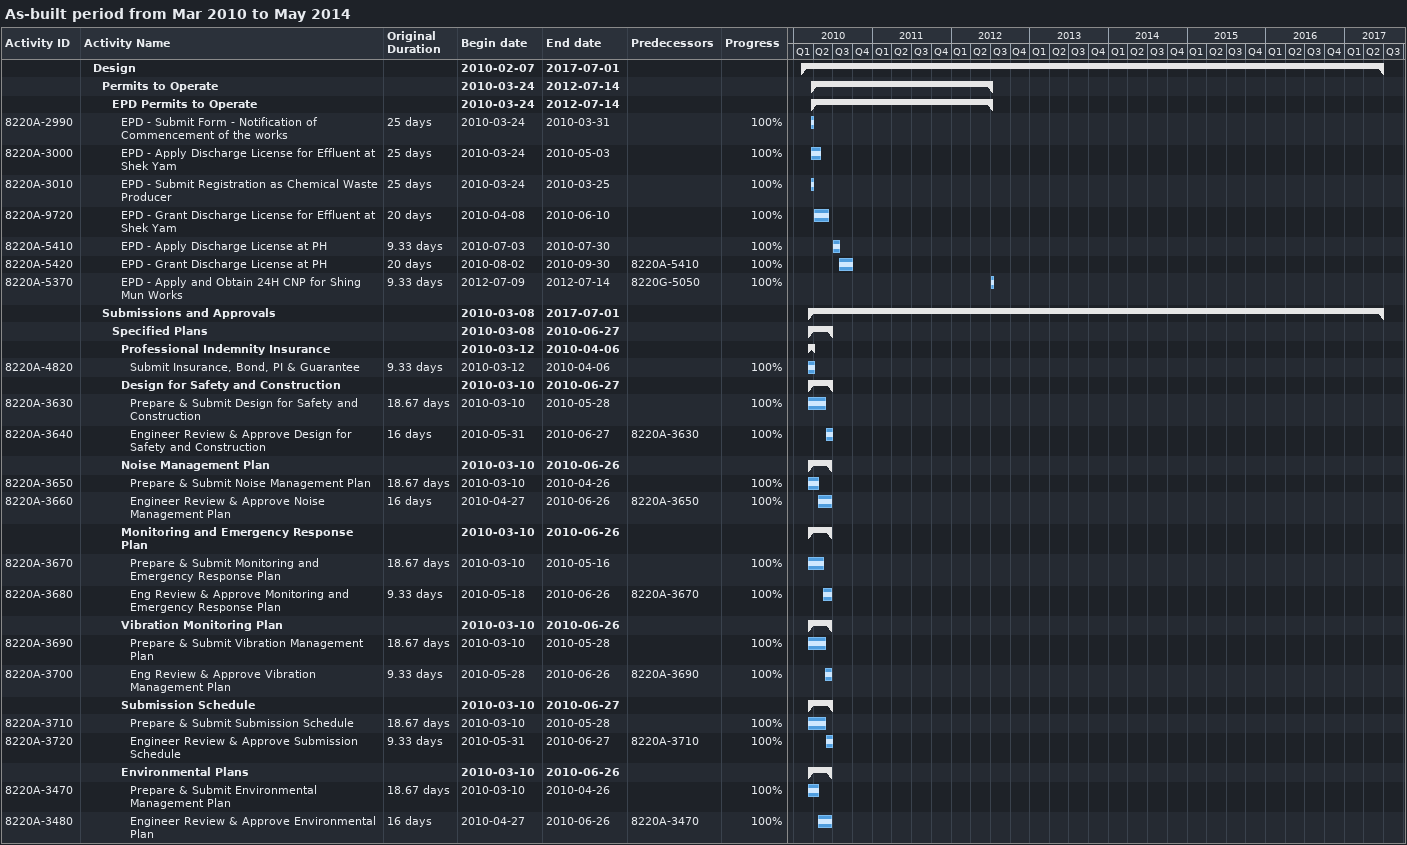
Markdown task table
As-built period from Mar 2010 to May 2014

| ID | Level | Task | Original duration | Start | Finish | Predecessors | % complete |
|---|---|---|---|---|---|---|---|
|  | 2 | **Design** |  | 2010-02-07 | 2017-07-01 |  |  |
|  | 3 | **Permits to Operate** |  | 2010-03-24 | 2012-07-14 |  |  |
|  | 4 | **EPD Permits to Operate** |  | 2010-03-24 | 2012-07-14 |  |  |
| 8220A-2990 | 5 | EPD - Submit Form - Notification of Commencement of the works | 25d | 2010-03-24 | 2010-03-31 |  | 100 |
| 8220A-3000 | 5 | EPD - Apply Discharge License for Effluent at Shek Yam | 25d | 2010-03-24 | 2010-05-03 |  | 100 |
| 8220A-3010 | 5 | EPD - Submit Registration as Chemical Waste Producer | 25d | 2010-03-24 | 2010-03-25 |  | 100 |
| 8220A-9720 | 5 | EPD - Grant Discharge License for Effluent at Shek Yam | 20d | 2010-04-08 | 2010-06-10 |  | 100 |
| 8220A-5410 | 5 | EPD - Apply Discharge License at PH | 9.33d | 2010-07-03 | 2010-07-30 |  | 100 |
| 8220A-5420 | 5 | EPD - Grant Discharge License at PH | 20d | 2010-08-02 | 2010-09-30 | 8220A-5410 | 100 |
| 8220A-5370 | 5 | EPD - Apply and Obtain 24H CNP for Shing Mun Works | 9.33d | 2012-07-09 | 2012-07-14 | 8220G-5050 | 100 |
|  | 3 | **Submissions and Approvals** |  | 2010-03-08 | 2017-07-01 |  |  |
|  | 4 | **Specified Plans** |  | 2010-03-08 | 2010-06-27 |  |  |
|  | 5 | **Professional Indemnity Insurance** |  | 2010-03-12 | 2010-04-06 |  |  |
| 8220A-4820 | 6 | Submit Insurance, Bond, PI & Guarantee | 9.33d | 2010-03-12 | 2010-04-06 |  | 100 |
|  | 5 | **Design for Safety and Construction** |  | 2010-03-10 | 2010-06-27 |  |  |
| 8220A-3630 | 6 | Prepare & Submit Design for Safety and Construction | 18.67d | 2010-03-10 | 2010-05-28 |  | 100 |
| 8220A-3640 | 6 | Engineer Review & Approve Design for Safety and Construction | 16d | 2010-05-31 | 2010-06-27 | 8220A-3630 | 100 |
|  | 5 | **Noise Management Plan** |  | 2010-03-10 | 2010-06-26 |  |  |
| 8220A-3650 | 6 | Prepare & Submit Noise Management Plan | 18.67d | 2010-03-10 | 2010-04-26 |  | 100 |
| 8220A-3660 | 6 | Engineer Review & Approve Noise Management Plan | 16d | 2010-04-27 | 2010-06-26 | 8220A-3650 | 100 |
|  | 5 | **Monitoring and Emergency Response Plan** |  | 2010-03-10 | 2010-06-26 |  |  |
| 8220A-3670 | 6 | Prepare & Submit Monitoring and Emergency Response Plan | 18.67d | 2010-03-10 | 2010-05-16 |  | 100 |
| 8220A-3680 | 6 | Eng Review & Approve Monitoring and Emergency Response Plan | 9.33d | 2010-05-18 | 2010-06-26 | 8220A-3670 | 100 |
|  | 5 | **Vibration Monitoring Plan** |  | 2010-03-10 | 2010-06-26 |  |  |
| 8220A-3690 | 6 | Prepare & Submit Vibration Management Plan | 18.67d | 2010-03-10 | 2010-05-28 |  | 100 |
| 8220A-3700 | 6 | Eng Review & Approve Vibration Management Plan | 9.33d | 2010-05-28 | 2010-06-26 | 8220A-3690 | 100 |
|  | 5 | **Submission Schedule** |  | 2010-03-10 | 2010-06-27 |  |  |
| 8220A-3710 | 6 | Prepare & Submit Submission Schedule | 18.67d | 2010-03-10 | 2010-05-28 |  | 100 |
| 8220A-3720 | 6 | Engineer Review & Approve Submission Schedule | 9.33d | 2010-05-31 | 2010-06-27 | 8220A-3710 | 100 |
|  | 5 | **Environmental Plans** |  | 2010-03-10 | 2010-06-26 |  |  |
| 8220A-3470 | 6 | Prepare & Submit Environmental Management Plan | 18.67d | 2010-03-10 | 2010-04-26 |  | 100 |
| 8220A-3480 | 6 | Engineer Review & Approve Environmental Plan | 16d | 2010-04-27 | 2010-06-26 | 8220A-3470 | 100 |
